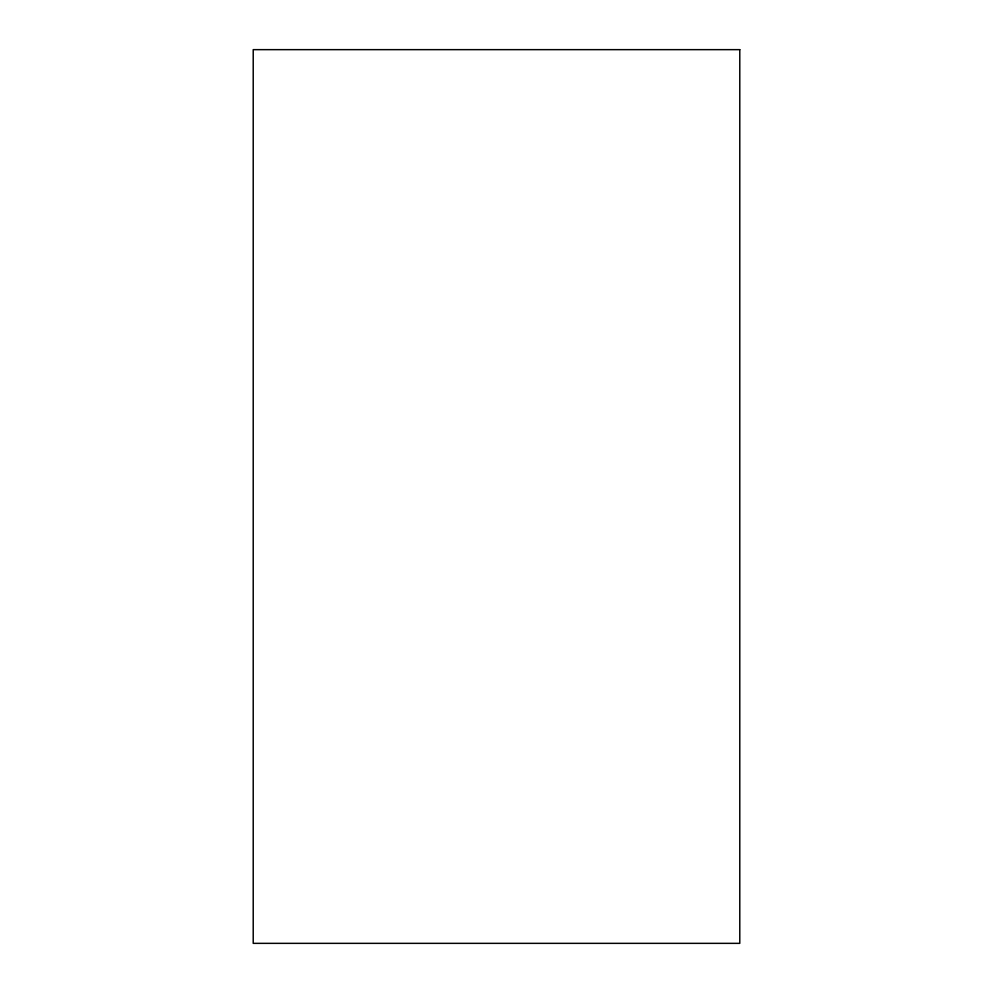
<?xml version="1.0" encoding="UTF-8"?>
<svg xmlns="http://www.w3.org/2000/svg" width="993" height="993" viewBox="0 0 993 993"><rect width="100%" height="100%" fill="white"/><g stroke="black" fill="none" stroke-linecap="round" stroke-linejoin="round"><path stroke-width="1.49" d="M739.785 49.65L253.215 49.65L253.215 943.35L739.785 943.35L739.785 49.65"/></g></svg>
